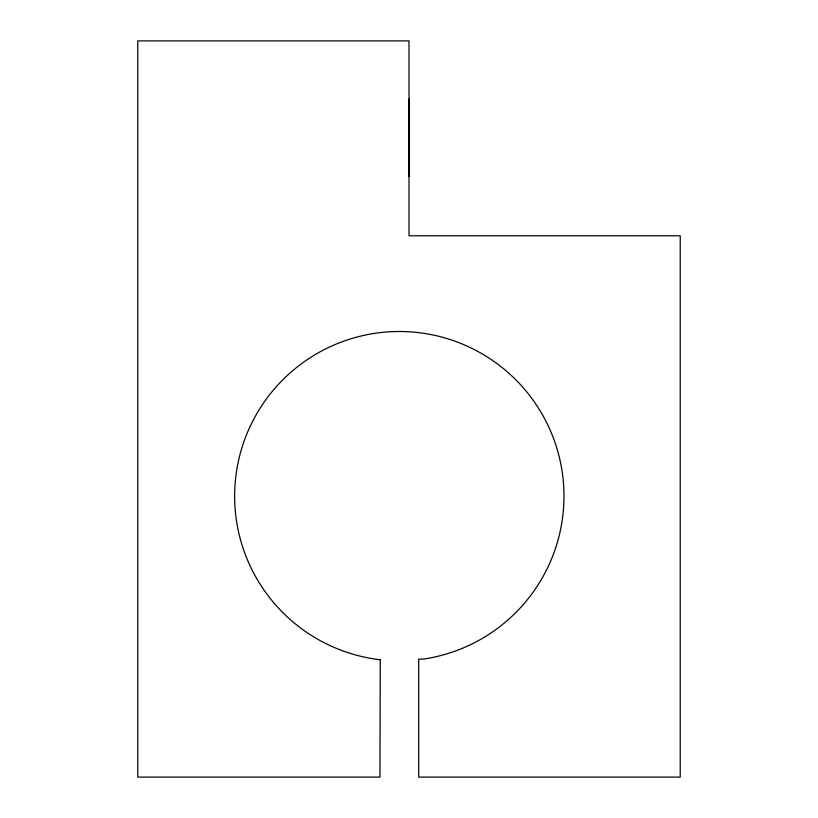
<?xml version="1.0" encoding="UTF-8"?>
<svg xmlns="http://www.w3.org/2000/svg" width="818" height="818" viewBox="0 0 818 818"><rect width="100%" height="100%" fill="white"/><g stroke="black" fill="none" stroke-linecap="round" stroke-linejoin="round"><path stroke-width="1.23" d="M409.174 99.019L409.174 176.514M380.268 659.758L379.941 777.1L137.772 777.1L137.772 40.9L409 40.9L409 235.788L680.228 235.788L680.228 777.1L418.683 777.1L418.683 659.104L423.254 659.104A164.674 164.674 0 0 0 536.853 405.626A164.674 164.674 0 0 0 259.112 409.798A164.674 164.674 0 0 0 380.268 659.758"/></g></svg>
